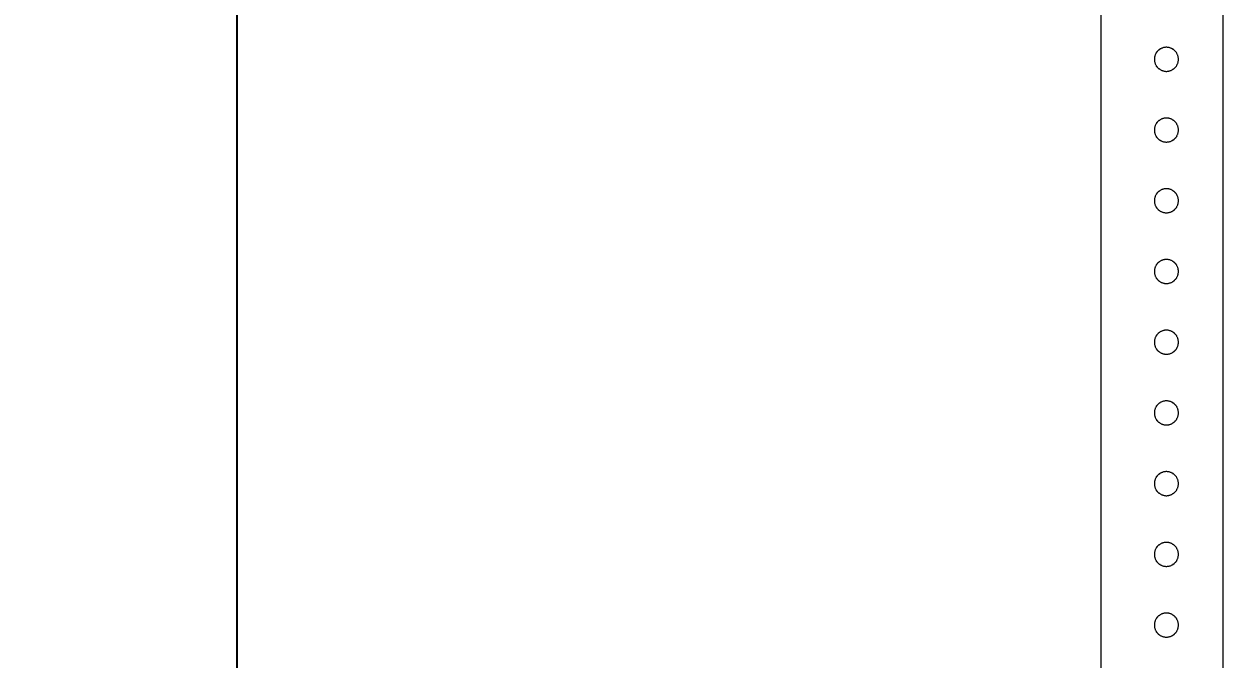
# Model space of a CAD drawing. Header units: millimetres. Extents: x -999 to 4635, y -962 to 3668.
# Drawn here: x -998.6 to -659.9, y 755.4 to 935 of the extents above; entities that cross this region are included whole.
import ezdxf

# ---------------------------------------------------------------- set-up
doc = ezdxf.new("R2010")
doc.units = ezdxf.units.MM
doc.layers.add('GORUNEN', color=7, linetype='Continuous', lineweight=9)
doc.layers.add('OLCU', color=4, linetype='Continuous', lineweight=9)
doc.styles.add('PI3D', font='arial.ttf')
doc.dimstyles.new('PF_MM', dxfattribs={"dimtxt": 40, "dimasz": 32, "dimexe": 24, "dimexo": 20, "dimgap": 14, "dimtad": 1, "dimdec": 1, "dimtxsty": 'PI3D', "dimcen": 2.5, "dimclrd": 4, "dimclre": 4, "dimclrt": 3, "dimazin": 3, "dimtfac": 1, "dimtmove": 0, "dimatfit": 3})

msp = doc.modelspace()

# ---------------------------------------------------------------- linework, layer by layer
at = {"layer": 'GORUNEN'}
for points in [[(-694.36, 2515), (-694.36, 330)], [(-659.86, 35), (-659.86, 2515)], [(-675.86, 928.4), (-676.02, 928.4), (-676.19, 928.38), (-676.35, 928.36), (-676.52, 928.33), (-676.68, 928.3), (-676.84, 928.25), (-677, 928.2), (-677.16, 928.14), (-677.31, 928.07), (-677.46, 928), (-677.6, 927.92), (-677.75, 927.83), (-677.88, 927.73), (-678.01, 927.63), (-678.14, 927.52), (-678.26, 927.4), (-678.38, 927.28), (-678.48, 927.16), (-678.59, 927.03), (-678.68, 926.89), (-678.77, 926.75), (-678.85, 926.6), (-678.93, 926.45), (-679, 926.3), (-679.06, 926.15), (-679.11, 925.99), (-679.15, 925.83), (-679.19, 925.66), (-679.22, 925.5), (-679.24, 925.33), (-679.25, 925.17), (-679.26, 925)], [(-672.46, 925), (-672.46, 925.17), (-672.47, 925.33), (-672.49, 925.5), (-672.52, 925.66), (-672.56, 925.83), (-672.6, 925.99), (-672.65, 926.15), (-672.71, 926.3), (-672.78, 926.45), (-672.86, 926.6), (-672.94, 926.75), (-673.03, 926.89), (-673.13, 927.03), (-673.23, 927.16), (-673.34, 927.28), (-673.45, 927.4), (-673.57, 927.52), (-673.7, 927.63), (-673.83, 927.73), (-673.97, 927.83), (-674.11, 927.92), (-674.25, 928), (-674.4, 928.07), (-674.55, 928.14), (-674.71, 928.2), (-674.87, 928.25), (-675.03, 928.3), (-675.19, 928.33), (-675.36, 928.36), (-675.52, 928.38), (-675.69, 928.4), (-675.86, 928.4)], [(-679.26, 925), (-679.25, 924.83), (-679.24, 924.67), (-679.22, 924.5), (-679.19, 924.34), (-679.15, 924.17), (-679.11, 924.01), (-679.06, 923.85), (-679, 923.7), (-678.93, 923.55), (-678.85, 923.4), (-678.77, 923.25), (-678.68, 923.11), (-678.59, 922.97), (-678.48, 922.84), (-678.38, 922.72), (-678.26, 922.6), (-678.14, 922.48), (-678.01, 922.37), (-677.88, 922.27), (-677.75, 922.17), (-677.6, 922.08), (-677.46, 922), (-677.31, 921.93), (-677.16, 921.86), (-677, 921.8), (-676.84, 921.75), (-676.68, 921.7), (-676.52, 921.67), (-676.35, 921.64), (-676.19, 921.62), (-676.02, 921.6), (-675.86, 921.6)], [(-678.76, 926.77), (-678.69, 926.88), (-678.61, 926.99), (-678.53, 927.1), (-678.44, 927.21), (-678.35, 927.31), (-678.26, 927.4), (-678.16, 927.5), (-678.06, 927.59), (-677.96, 927.67), (-677.85, 927.75), (-677.74, 927.83), (-677.63, 927.9)], [(-675.86, 921.6), (-675.69, 921.6), (-675.52, 921.62), (-675.36, 921.64), (-675.19, 921.67), (-675.03, 921.7), (-674.87, 921.75), (-674.71, 921.8), (-674.55, 921.86), (-674.4, 921.93), (-674.25, 922), (-674.11, 922.08), (-673.97, 922.17), (-673.83, 922.27), (-673.7, 922.37), (-673.57, 922.48), (-673.45, 922.6), (-673.34, 922.72), (-673.23, 922.84), (-673.13, 922.97), (-673.03, 923.11), (-672.94, 923.25), (-672.86, 923.4), (-672.78, 923.55), (-672.71, 923.7), (-672.65, 923.85), (-672.6, 924.01), (-672.56, 924.17), (-672.52, 924.34), (-672.49, 924.5), (-672.47, 924.67), (-672.46, 924.83), (-672.46, 925)], [(-674.09, 927.9), (-673.97, 927.83), (-673.86, 927.75), (-673.75, 927.67), (-673.65, 927.59), (-673.55, 927.5), (-673.45, 927.4), (-673.36, 927.31), (-673.27, 927.21), (-673.18, 927.1), (-673.1, 926.99), (-673.03, 926.88), (-672.95, 926.77)], [(-677.63, 922.1), (-677.74, 922.17), (-677.85, 922.25), (-677.96, 922.33), (-678.06, 922.41), (-678.16, 922.5), (-678.26, 922.6), (-678.35, 922.69), (-678.44, 922.79), (-678.53, 922.9), (-678.61, 923.01), (-678.69, 923.12), (-678.76, 923.23)], [(-672.95, 923.23), (-673.03, 923.12), (-673.1, 923.01), (-673.18, 922.9), (-673.27, 922.79), (-673.36, 922.69), (-673.45, 922.6), (-673.55, 922.5), (-673.65, 922.41), (-673.75, 922.33), (-673.86, 922.25), (-673.97, 922.17), (-674.09, 922.1)], [(-675.86, 908.4), (-676.02, 908.4), (-676.19, 908.38), (-676.35, 908.36), (-676.52, 908.33), (-676.68, 908.3), (-676.84, 908.25), (-677, 908.2), (-677.16, 908.14), (-677.31, 908.07), (-677.46, 908), (-677.6, 907.92), (-677.75, 907.83), (-677.88, 907.73), (-678.01, 907.63), (-678.14, 907.52), (-678.26, 907.4), (-678.38, 907.28), (-678.48, 907.16), (-678.59, 907.03), (-678.68, 906.89), (-678.77, 906.75), (-678.85, 906.6), (-678.93, 906.45), (-679, 906.3), (-679.06, 906.15), (-679.11, 905.99), (-679.15, 905.83), (-679.19, 905.66), (-679.22, 905.5), (-679.24, 905.33), (-679.25, 905.17), (-679.26, 905)], [(-678.76, 906.77), (-678.69, 906.88), (-678.61, 906.99), (-678.53, 907.1), (-678.44, 907.21), (-678.35, 907.31), (-678.26, 907.4), (-678.16, 907.5), (-678.06, 907.59), (-677.96, 907.67), (-677.85, 907.75), (-677.74, 907.83), (-677.63, 907.9)], [(-672.46, 905), (-672.46, 905.17), (-672.47, 905.33), (-672.49, 905.5), (-672.52, 905.66), (-672.56, 905.83), (-672.6, 905.99), (-672.65, 906.15), (-672.71, 906.3), (-672.78, 906.45), (-672.86, 906.6), (-672.94, 906.75), (-673.03, 906.89), (-673.13, 907.03), (-673.23, 907.16), (-673.34, 907.28), (-673.45, 907.4), (-673.57, 907.52), (-673.7, 907.63), (-673.83, 907.73), (-673.97, 907.83), (-674.11, 907.92), (-674.25, 908), (-674.4, 908.07), (-674.55, 908.14), (-674.71, 908.2), (-674.87, 908.25), (-675.03, 908.3), (-675.19, 908.33), (-675.36, 908.36), (-675.52, 908.38), (-675.69, 908.4), (-675.86, 908.4)], [(-674.09, 907.9), (-673.97, 907.83), (-673.86, 907.75), (-673.75, 907.67), (-673.65, 907.59), (-673.55, 907.5), (-673.45, 907.4), (-673.36, 907.31), (-673.27, 907.21), (-673.18, 907.1), (-673.1, 906.99), (-673.03, 906.88), (-672.95, 906.77)], [(-679.26, 905), (-679.25, 904.83), (-679.24, 904.67), (-679.22, 904.5), (-679.19, 904.34), (-679.15, 904.17), (-679.11, 904.01), (-679.06, 903.85), (-679, 903.7), (-678.93, 903.55), (-678.85, 903.4), (-678.77, 903.25), (-678.68, 903.11), (-678.59, 902.97), (-678.48, 902.84), (-678.38, 902.72), (-678.26, 902.6), (-678.14, 902.48), (-678.01, 902.37), (-677.88, 902.27), (-677.75, 902.17), (-677.6, 902.08), (-677.46, 902), (-677.31, 901.93), (-677.16, 901.86), (-677, 901.8), (-676.84, 901.75), (-676.68, 901.7), (-676.52, 901.67), (-676.35, 901.64), (-676.19, 901.62), (-676.02, 901.6), (-675.86, 901.6)], [(-675.86, 901.6), (-675.69, 901.6), (-675.52, 901.62), (-675.36, 901.64), (-675.19, 901.67), (-675.03, 901.7), (-674.87, 901.75), (-674.71, 901.8), (-674.55, 901.86), (-674.4, 901.93), (-674.25, 902), (-674.11, 902.08), (-673.97, 902.17), (-673.83, 902.27), (-673.7, 902.37), (-673.57, 902.48), (-673.45, 902.6), (-673.34, 902.72), (-673.23, 902.84), (-673.13, 902.97), (-673.03, 903.11), (-672.94, 903.25), (-672.86, 903.4), (-672.78, 903.55), (-672.71, 903.7), (-672.65, 903.85), (-672.6, 904.01), (-672.56, 904.17), (-672.52, 904.34), (-672.49, 904.5), (-672.47, 904.67), (-672.46, 904.83), (-672.46, 905)], [(-677.63, 902.1), (-677.74, 902.17), (-677.85, 902.25), (-677.96, 902.33), (-678.06, 902.41), (-678.16, 902.5), (-678.26, 902.6), (-678.35, 902.69), (-678.44, 902.79), (-678.53, 902.9), (-678.61, 903.01), (-678.69, 903.12), (-678.76, 903.23)], [(-672.95, 903.23), (-673.03, 903.12), (-673.1, 903.01), (-673.18, 902.9), (-673.27, 902.79), (-673.36, 902.69), (-673.45, 902.6), (-673.55, 902.5), (-673.65, 902.41), (-673.75, 902.33), (-673.86, 902.25), (-673.97, 902.17), (-674.09, 902.1)], [(-675.86, 888.4), (-676.02, 888.4), (-676.19, 888.38), (-676.35, 888.36), (-676.52, 888.33), (-676.68, 888.3), (-676.84, 888.25), (-677, 888.2), (-677.16, 888.14), (-677.31, 888.07), (-677.46, 888), (-677.6, 887.92), (-677.75, 887.83), (-677.88, 887.73), (-678.01, 887.63), (-678.14, 887.52), (-678.26, 887.4), (-678.38, 887.28), (-678.48, 887.16), (-678.59, 887.03), (-678.68, 886.89), (-678.77, 886.75), (-678.85, 886.6), (-678.93, 886.45), (-679, 886.3), (-679.06, 886.15), (-679.11, 885.99), (-679.15, 885.83), (-679.19, 885.66), (-679.22, 885.5), (-679.24, 885.33), (-679.25, 885.17), (-679.26, 885)], [(-678.76, 886.77), (-678.69, 886.88), (-678.61, 886.99), (-678.53, 887.1), (-678.44, 887.21), (-678.35, 887.31), (-678.26, 887.4), (-678.16, 887.5), (-678.06, 887.59), (-677.96, 887.67), (-677.85, 887.75), (-677.74, 887.83), (-677.63, 887.9)], [(-672.46, 885), (-672.46, 885.17), (-672.47, 885.33), (-672.49, 885.5), (-672.52, 885.66), (-672.56, 885.83), (-672.6, 885.99), (-672.65, 886.15), (-672.71, 886.3), (-672.78, 886.45), (-672.86, 886.6), (-672.94, 886.75), (-673.03, 886.89), (-673.13, 887.03), (-673.23, 887.16), (-673.34, 887.28), (-673.45, 887.4), (-673.57, 887.52), (-673.7, 887.63), (-673.83, 887.73), (-673.97, 887.83), (-674.11, 887.92), (-674.25, 888), (-674.4, 888.07), (-674.55, 888.14), (-674.71, 888.2), (-674.87, 888.25), (-675.03, 888.3), (-675.19, 888.33), (-675.36, 888.36), (-675.52, 888.38), (-675.69, 888.4), (-675.86, 888.4)], [(-674.09, 887.9), (-673.97, 887.83), (-673.86, 887.75), (-673.75, 887.67), (-673.65, 887.59), (-673.55, 887.5), (-673.45, 887.4), (-673.36, 887.31), (-673.27, 887.21), (-673.18, 887.1), (-673.1, 886.99), (-673.03, 886.88), (-672.95, 886.77)], [(-679.26, 885), (-679.25, 884.83), (-679.24, 884.67), (-679.22, 884.5), (-679.19, 884.34), (-679.15, 884.17), (-679.11, 884.01), (-679.06, 883.85), (-679, 883.7), (-678.93, 883.55), (-678.85, 883.4), (-678.77, 883.25), (-678.68, 883.11), (-678.59, 882.97), (-678.48, 882.84), (-678.38, 882.72), (-678.26, 882.6), (-678.14, 882.48), (-678.01, 882.37), (-677.88, 882.27), (-677.75, 882.17), (-677.6, 882.08), (-677.46, 882), (-677.31, 881.93), (-677.16, 881.86), (-677, 881.8), (-676.84, 881.75), (-676.68, 881.7), (-676.52, 881.67), (-676.35, 881.64), (-676.19, 881.62), (-676.02, 881.6), (-675.86, 881.6)], [(-675.86, 881.6), (-675.69, 881.6), (-675.52, 881.62), (-675.36, 881.64), (-675.19, 881.67), (-675.03, 881.7), (-674.87, 881.75), (-674.71, 881.8), (-674.55, 881.86), (-674.4, 881.93), (-674.25, 882), (-674.11, 882.08), (-673.97, 882.17), (-673.83, 882.27), (-673.7, 882.37), (-673.57, 882.48), (-673.45, 882.6), (-673.34, 882.72), (-673.23, 882.84), (-673.13, 882.97), (-673.03, 883.11), (-672.94, 883.25), (-672.86, 883.4), (-672.78, 883.55), (-672.71, 883.7), (-672.65, 883.85), (-672.6, 884.01), (-672.56, 884.17), (-672.52, 884.34), (-672.49, 884.5), (-672.47, 884.67), (-672.46, 884.83), (-672.46, 885)], [(-677.63, 882.1), (-677.74, 882.17), (-677.85, 882.25), (-677.96, 882.33), (-678.06, 882.41), (-678.16, 882.5), (-678.26, 882.6), (-678.35, 882.69), (-678.44, 882.79), (-678.53, 882.9), (-678.61, 883.01), (-678.69, 883.12), (-678.76, 883.23)], [(-672.95, 883.23), (-673.03, 883.12), (-673.1, 883.01), (-673.18, 882.9), (-673.27, 882.79), (-673.36, 882.69), (-673.45, 882.6), (-673.55, 882.5), (-673.65, 882.41), (-673.75, 882.33), (-673.86, 882.25), (-673.97, 882.17), (-674.09, 882.1)], [(-675.86, 868.4), (-676.02, 868.4), (-676.19, 868.38), (-676.35, 868.36), (-676.52, 868.33), (-676.68, 868.3), (-676.84, 868.25), (-677, 868.2), (-677.16, 868.14), (-677.31, 868.07), (-677.46, 868), (-677.6, 867.92), (-677.75, 867.83), (-677.88, 867.73), (-678.01, 867.63), (-678.14, 867.52), (-678.26, 867.4), (-678.38, 867.28), (-678.48, 867.16), (-678.59, 867.03), (-678.68, 866.89), (-678.77, 866.75), (-678.85, 866.6), (-678.93, 866.45), (-679, 866.3), (-679.06, 866.15), (-679.11, 865.99), (-679.15, 865.83), (-679.19, 865.66), (-679.22, 865.5), (-679.24, 865.33), (-679.25, 865.17), (-679.26, 865)], [(-678.76, 866.77), (-678.69, 866.88), (-678.61, 866.99), (-678.53, 867.1), (-678.44, 867.21), (-678.35, 867.31), (-678.26, 867.4), (-678.16, 867.5), (-678.06, 867.59), (-677.96, 867.67), (-677.85, 867.75), (-677.74, 867.83), (-677.63, 867.9)], [(-672.46, 865), (-672.46, 865.17), (-672.47, 865.33), (-672.49, 865.5), (-672.52, 865.66), (-672.56, 865.83), (-672.6, 865.99), (-672.65, 866.15), (-672.71, 866.3), (-672.78, 866.45), (-672.86, 866.6), (-672.94, 866.75), (-673.03, 866.89), (-673.13, 867.03), (-673.23, 867.16), (-673.34, 867.28), (-673.45, 867.4), (-673.57, 867.52), (-673.7, 867.63), (-673.83, 867.73), (-673.97, 867.83), (-674.11, 867.92), (-674.25, 868), (-674.4, 868.07), (-674.55, 868.14), (-674.71, 868.2), (-674.87, 868.25), (-675.03, 868.3), (-675.19, 868.33), (-675.36, 868.36), (-675.52, 868.38), (-675.69, 868.4), (-675.86, 868.4)], [(-674.09, 867.9), (-673.97, 867.83), (-673.86, 867.75), (-673.75, 867.67), (-673.65, 867.59), (-673.55, 867.5), (-673.45, 867.4), (-673.36, 867.31), (-673.27, 867.21), (-673.18, 867.1), (-673.1, 866.99), (-673.03, 866.88), (-672.95, 866.77)], [(-679.26, 865), (-679.25, 864.83), (-679.24, 864.67), (-679.22, 864.5), (-679.19, 864.34), (-679.15, 864.17), (-679.11, 864.01), (-679.06, 863.85), (-679, 863.7), (-678.93, 863.55), (-678.85, 863.4), (-678.77, 863.25), (-678.68, 863.11), (-678.59, 862.97), (-678.48, 862.84), (-678.38, 862.72), (-678.26, 862.6), (-678.14, 862.48), (-678.01, 862.37), (-677.88, 862.27), (-677.75, 862.17), (-677.6, 862.08), (-677.46, 862), (-677.31, 861.93), (-677.16, 861.86), (-677, 861.8), (-676.84, 861.75), (-676.68, 861.7), (-676.52, 861.67), (-676.35, 861.64), (-676.19, 861.62), (-676.02, 861.6), (-675.86, 861.6)], [(-675.86, 861.6), (-675.69, 861.6), (-675.52, 861.62), (-675.36, 861.64), (-675.19, 861.67), (-675.03, 861.7), (-674.87, 861.75), (-674.71, 861.8), (-674.55, 861.86), (-674.4, 861.93), (-674.25, 862), (-674.11, 862.08), (-673.97, 862.17), (-673.83, 862.27), (-673.7, 862.37), (-673.57, 862.48), (-673.45, 862.6), (-673.34, 862.72), (-673.23, 862.84), (-673.13, 862.97), (-673.03, 863.11), (-672.94, 863.25), (-672.86, 863.4), (-672.78, 863.55), (-672.71, 863.7), (-672.65, 863.85), (-672.6, 864.01), (-672.56, 864.17), (-672.52, 864.34), (-672.49, 864.5), (-672.47, 864.67), (-672.46, 864.83), (-672.46, 865)], [(-677.63, 862.1), (-677.74, 862.17), (-677.85, 862.25), (-677.96, 862.33), (-678.06, 862.41), (-678.16, 862.5), (-678.26, 862.6), (-678.35, 862.69), (-678.44, 862.79), (-678.53, 862.9), (-678.61, 863.01), (-678.69, 863.12), (-678.76, 863.23)], [(-672.95, 863.23), (-673.03, 863.12), (-673.1, 863.01), (-673.18, 862.9), (-673.27, 862.79), (-673.36, 862.69), (-673.45, 862.6), (-673.55, 862.5), (-673.65, 862.41), (-673.75, 862.33), (-673.86, 862.25), (-673.97, 862.17), (-674.09, 862.1)], [(-675.86, 848.4), (-676.02, 848.4), (-676.19, 848.38), (-676.35, 848.36), (-676.52, 848.33), (-676.68, 848.3), (-676.84, 848.25), (-677, 848.2), (-677.16, 848.14), (-677.31, 848.07), (-677.46, 848), (-677.6, 847.92), (-677.75, 847.83), (-677.88, 847.73), (-678.01, 847.63), (-678.14, 847.52), (-678.26, 847.4), (-678.38, 847.28), (-678.48, 847.16), (-678.59, 847.03), (-678.68, 846.89), (-678.77, 846.75), (-678.85, 846.6), (-678.93, 846.45), (-679, 846.3), (-679.06, 846.15), (-679.11, 845.99), (-679.15, 845.83), (-679.19, 845.66), (-679.22, 845.5), (-679.24, 845.33), (-679.25, 845.17), (-679.26, 845)], [(-678.76, 846.77), (-678.69, 846.88), (-678.61, 846.99), (-678.53, 847.1), (-678.44, 847.21), (-678.35, 847.31), (-678.26, 847.4), (-678.16, 847.5), (-678.06, 847.59), (-677.96, 847.67), (-677.85, 847.75), (-677.74, 847.83), (-677.63, 847.9)], [(-672.46, 845), (-672.46, 845.17), (-672.47, 845.33), (-672.49, 845.5), (-672.52, 845.66), (-672.56, 845.83), (-672.6, 845.99), (-672.65, 846.15), (-672.71, 846.3), (-672.78, 846.45), (-672.86, 846.6), (-672.94, 846.75), (-673.03, 846.89), (-673.13, 847.03), (-673.23, 847.16), (-673.34, 847.28), (-673.45, 847.4), (-673.57, 847.52), (-673.7, 847.63), (-673.83, 847.73), (-673.97, 847.83), (-674.11, 847.92), (-674.25, 848), (-674.4, 848.07), (-674.55, 848.14), (-674.71, 848.2), (-674.87, 848.25), (-675.03, 848.3), (-675.19, 848.33), (-675.36, 848.36), (-675.52, 848.38), (-675.69, 848.4), (-675.86, 848.4)], [(-674.09, 847.9), (-673.97, 847.83), (-673.86, 847.75), (-673.75, 847.67), (-673.65, 847.59), (-673.55, 847.5), (-673.45, 847.4), (-673.36, 847.31), (-673.27, 847.21), (-673.18, 847.1), (-673.1, 846.99), (-673.03, 846.88), (-672.95, 846.77)], [(-679.26, 845), (-679.25, 844.83), (-679.24, 844.67), (-679.22, 844.5), (-679.19, 844.34), (-679.15, 844.17), (-679.11, 844.01), (-679.06, 843.85), (-679, 843.7), (-678.93, 843.55), (-678.85, 843.4), (-678.77, 843.25), (-678.68, 843.11), (-678.59, 842.97), (-678.48, 842.84), (-678.38, 842.72), (-678.26, 842.6), (-678.14, 842.48), (-678.01, 842.37), (-677.88, 842.27), (-677.75, 842.17), (-677.6, 842.08), (-677.46, 842), (-677.31, 841.93), (-677.16, 841.86), (-677, 841.8), (-676.84, 841.75), (-676.68, 841.7), (-676.52, 841.67), (-676.35, 841.64), (-676.19, 841.62), (-676.02, 841.6), (-675.86, 841.6)], [(-675.86, 841.6), (-675.69, 841.6), (-675.52, 841.62), (-675.36, 841.64), (-675.19, 841.67), (-675.03, 841.7), (-674.87, 841.75), (-674.71, 841.8), (-674.55, 841.86), (-674.4, 841.93), (-674.25, 842), (-674.11, 842.08), (-673.97, 842.17), (-673.83, 842.27), (-673.7, 842.37), (-673.57, 842.48), (-673.45, 842.6), (-673.34, 842.72), (-673.23, 842.84), (-673.13, 842.97), (-673.03, 843.11), (-672.94, 843.25), (-672.86, 843.4), (-672.78, 843.55), (-672.71, 843.7), (-672.65, 843.85), (-672.6, 844.01), (-672.56, 844.17), (-672.52, 844.34), (-672.49, 844.5), (-672.47, 844.67), (-672.46, 844.83), (-672.46, 845)], [(-677.63, 842.1), (-677.74, 842.17), (-677.85, 842.25), (-677.96, 842.33), (-678.06, 842.41), (-678.16, 842.5), (-678.26, 842.6), (-678.35, 842.69), (-678.44, 842.79), (-678.53, 842.9), (-678.61, 843.01), (-678.69, 843.12), (-678.76, 843.23)], [(-672.95, 843.23), (-673.03, 843.12), (-673.1, 843.01), (-673.18, 842.9), (-673.27, 842.79), (-673.36, 842.69), (-673.45, 842.6), (-673.55, 842.5), (-673.65, 842.41), (-673.75, 842.33), (-673.86, 842.25), (-673.97, 842.17), (-674.09, 842.1)], [(-675.86, 828.4), (-676.02, 828.4), (-676.19, 828.38), (-676.35, 828.36), (-676.52, 828.33), (-676.68, 828.3), (-676.84, 828.25), (-677, 828.2), (-677.16, 828.14), (-677.31, 828.07), (-677.46, 828), (-677.6, 827.92), (-677.75, 827.83), (-677.88, 827.73), (-678.01, 827.63), (-678.14, 827.52), (-678.26, 827.4), (-678.38, 827.28), (-678.48, 827.16), (-678.59, 827.03), (-678.68, 826.89), (-678.77, 826.75), (-678.85, 826.6), (-678.93, 826.45), (-679, 826.3), (-679.06, 826.15), (-679.11, 825.99), (-679.15, 825.83), (-679.19, 825.66), (-679.22, 825.5), (-679.24, 825.33), (-679.25, 825.17), (-679.26, 825)], [(-678.76, 826.77), (-678.69, 826.88), (-678.61, 826.99), (-678.53, 827.1), (-678.44, 827.21), (-678.35, 827.31), (-678.26, 827.4), (-678.16, 827.5), (-678.06, 827.59), (-677.96, 827.67), (-677.85, 827.75), (-677.74, 827.83), (-677.63, 827.9)], [(-672.46, 825), (-672.46, 825.17), (-672.47, 825.33), (-672.49, 825.5), (-672.52, 825.66), (-672.56, 825.83), (-672.6, 825.99), (-672.65, 826.15), (-672.71, 826.3), (-672.78, 826.45), (-672.86, 826.6), (-672.94, 826.75), (-673.03, 826.89), (-673.13, 827.03), (-673.23, 827.16), (-673.34, 827.28), (-673.45, 827.4), (-673.57, 827.52), (-673.7, 827.63), (-673.83, 827.73), (-673.97, 827.83), (-674.11, 827.92), (-674.25, 828), (-674.4, 828.07), (-674.55, 828.14), (-674.71, 828.2), (-674.87, 828.25), (-675.03, 828.3), (-675.19, 828.33), (-675.36, 828.36), (-675.52, 828.38), (-675.69, 828.4), (-675.86, 828.4)], [(-674.09, 827.9), (-673.97, 827.83), (-673.86, 827.75), (-673.75, 827.67), (-673.65, 827.59), (-673.55, 827.5), (-673.45, 827.4), (-673.36, 827.31), (-673.27, 827.21), (-673.18, 827.1), (-673.1, 826.99), (-673.03, 826.88), (-672.95, 826.77)], [(-679.26, 825), (-679.25, 824.83), (-679.24, 824.67), (-679.22, 824.5), (-679.19, 824.34), (-679.15, 824.17), (-679.11, 824.01), (-679.06, 823.85), (-679, 823.7), (-678.93, 823.55), (-678.85, 823.4), (-678.77, 823.25), (-678.68, 823.11), (-678.59, 822.97), (-678.48, 822.84), (-678.38, 822.72), (-678.26, 822.6), (-678.14, 822.48), (-678.01, 822.37), (-677.88, 822.27), (-677.75, 822.17), (-677.6, 822.08), (-677.46, 822), (-677.31, 821.93), (-677.16, 821.86), (-677, 821.8), (-676.84, 821.75), (-676.68, 821.7), (-676.52, 821.67), (-676.35, 821.64), (-676.19, 821.62), (-676.02, 821.6), (-675.86, 821.6)], [(-677.63, 822.1), (-677.74, 822.17), (-677.85, 822.25), (-677.96, 822.33), (-678.06, 822.41), (-678.16, 822.5), (-678.26, 822.6), (-678.35, 822.69), (-678.44, 822.79), (-678.53, 822.9), (-678.61, 823.01), (-678.69, 823.12), (-678.76, 823.23)], [(-675.86, 821.6), (-675.69, 821.6), (-675.52, 821.62), (-675.36, 821.64), (-675.19, 821.67), (-675.03, 821.7), (-674.87, 821.75), (-674.71, 821.8), (-674.55, 821.86), (-674.4, 821.93), (-674.25, 822), (-674.11, 822.08), (-673.97, 822.17), (-673.83, 822.27), (-673.7, 822.37), (-673.57, 822.48), (-673.45, 822.6), (-673.34, 822.72), (-673.23, 822.84), (-673.13, 822.97), (-673.03, 823.11), (-672.94, 823.25), (-672.86, 823.4), (-672.78, 823.55), (-672.71, 823.7), (-672.65, 823.85), (-672.6, 824.01), (-672.56, 824.17), (-672.52, 824.34), (-672.49, 824.5), (-672.47, 824.67), (-672.46, 824.83), (-672.46, 825)], [(-672.95, 823.23), (-673.03, 823.12), (-673.1, 823.01), (-673.18, 822.9), (-673.27, 822.79), (-673.36, 822.69), (-673.45, 822.6), (-673.55, 822.5), (-673.65, 822.41), (-673.75, 822.33), (-673.86, 822.25), (-673.97, 822.17), (-674.09, 822.1)], [(-675.86, 808.4), (-676.02, 808.4), (-676.19, 808.38), (-676.35, 808.36), (-676.52, 808.33), (-676.68, 808.3), (-676.84, 808.25), (-677, 808.2), (-677.16, 808.14), (-677.31, 808.07), (-677.46, 808), (-677.6, 807.92), (-677.75, 807.83), (-677.88, 807.73), (-678.01, 807.63), (-678.14, 807.52), (-678.26, 807.4), (-678.38, 807.28), (-678.48, 807.16), (-678.59, 807.03), (-678.68, 806.89), (-678.77, 806.75), (-678.85, 806.6), (-678.93, 806.45), (-679, 806.3), (-679.06, 806.15), (-679.11, 805.99), (-679.15, 805.83), (-679.19, 805.66), (-679.22, 805.5), (-679.24, 805.33), (-679.25, 805.17), (-679.26, 805)], [(-678.76, 806.77), (-678.69, 806.88), (-678.61, 806.99), (-678.53, 807.1), (-678.44, 807.21), (-678.35, 807.31), (-678.26, 807.4), (-678.16, 807.5), (-678.06, 807.59), (-677.96, 807.67), (-677.85, 807.75), (-677.74, 807.83), (-677.63, 807.9)], [(-672.46, 805), (-672.46, 805.17), (-672.47, 805.33), (-672.49, 805.5), (-672.52, 805.66), (-672.56, 805.83), (-672.6, 805.99), (-672.65, 806.15), (-672.71, 806.3), (-672.78, 806.45), (-672.86, 806.6), (-672.94, 806.75), (-673.03, 806.89), (-673.13, 807.03), (-673.23, 807.16), (-673.34, 807.28), (-673.45, 807.4), (-673.57, 807.52), (-673.7, 807.63), (-673.83, 807.73), (-673.97, 807.83), (-674.11, 807.92), (-674.25, 808), (-674.4, 808.07), (-674.55, 808.14), (-674.71, 808.2), (-674.87, 808.25), (-675.03, 808.3), (-675.19, 808.33), (-675.36, 808.36), (-675.52, 808.38), (-675.69, 808.4), (-675.86, 808.4)], [(-674.09, 807.9), (-673.97, 807.83), (-673.86, 807.75), (-673.75, 807.67), (-673.65, 807.59), (-673.55, 807.5), (-673.45, 807.4), (-673.36, 807.31), (-673.27, 807.21), (-673.18, 807.1), (-673.1, 806.99), (-673.03, 806.88), (-672.95, 806.77)], [(-679.26, 805), (-679.25, 804.83), (-679.24, 804.67), (-679.22, 804.5), (-679.19, 804.34), (-679.15, 804.17), (-679.11, 804.01), (-679.06, 803.85), (-679, 803.7), (-678.93, 803.55), (-678.85, 803.4), (-678.77, 803.25), (-678.68, 803.11), (-678.59, 802.97), (-678.48, 802.84), (-678.38, 802.72), (-678.26, 802.6), (-678.14, 802.48), (-678.01, 802.37), (-677.88, 802.27), (-677.75, 802.17), (-677.6, 802.08), (-677.46, 802), (-677.31, 801.93), (-677.16, 801.86), (-677, 801.8), (-676.84, 801.75), (-676.68, 801.7), (-676.52, 801.67), (-676.35, 801.64), (-676.19, 801.62), (-676.02, 801.6), (-675.86, 801.6)], [(-677.63, 802.1), (-677.74, 802.17), (-677.85, 802.25), (-677.96, 802.33), (-678.06, 802.41), (-678.16, 802.5), (-678.26, 802.6), (-678.35, 802.69), (-678.44, 802.79), (-678.53, 802.9), (-678.61, 803.01), (-678.69, 803.12), (-678.76, 803.23)], [(-675.86, 801.6), (-675.69, 801.6), (-675.52, 801.62), (-675.36, 801.64), (-675.19, 801.67), (-675.03, 801.7), (-674.87, 801.75), (-674.71, 801.8), (-674.55, 801.86), (-674.4, 801.93), (-674.25, 802), (-674.11, 802.08), (-673.97, 802.17), (-673.83, 802.27), (-673.7, 802.37), (-673.57, 802.48), (-673.45, 802.6), (-673.34, 802.72), (-673.23, 802.84), (-673.13, 802.97), (-673.03, 803.11), (-672.94, 803.25), (-672.86, 803.4), (-672.78, 803.55), (-672.71, 803.7), (-672.65, 803.85), (-672.6, 804.01), (-672.56, 804.17), (-672.52, 804.34), (-672.49, 804.5), (-672.47, 804.67), (-672.46, 804.83), (-672.46, 805)], [(-672.95, 803.23), (-673.03, 803.12), (-673.1, 803.01), (-673.18, 802.9), (-673.27, 802.79), (-673.36, 802.69), (-673.45, 802.6), (-673.55, 802.5), (-673.65, 802.41), (-673.75, 802.33), (-673.86, 802.25), (-673.97, 802.17), (-674.09, 802.1)], [(-675.86, 788.4), (-676.02, 788.4), (-676.19, 788.38), (-676.35, 788.36), (-676.52, 788.33), (-676.68, 788.3), (-676.84, 788.25), (-677, 788.2), (-677.16, 788.14), (-677.31, 788.07), (-677.46, 788), (-677.6, 787.92), (-677.75, 787.83), (-677.88, 787.73), (-678.01, 787.63), (-678.14, 787.52), (-678.26, 787.4), (-678.38, 787.28), (-678.48, 787.16), (-678.59, 787.03), (-678.68, 786.89), (-678.77, 786.75), (-678.85, 786.6), (-678.93, 786.45), (-679, 786.3), (-679.06, 786.15), (-679.11, 785.99), (-679.15, 785.83), (-679.19, 785.66), (-679.22, 785.5), (-679.24, 785.33), (-679.25, 785.17), (-679.26, 785)], [(-678.76, 786.77), (-678.69, 786.88), (-678.61, 786.99), (-678.53, 787.1), (-678.44, 787.21), (-678.35, 787.31), (-678.26, 787.4), (-678.16, 787.5), (-678.06, 787.59), (-677.96, 787.67), (-677.85, 787.75), (-677.74, 787.83), (-677.63, 787.9)], [(-672.46, 785), (-672.46, 785.17), (-672.47, 785.33), (-672.49, 785.5), (-672.52, 785.66), (-672.56, 785.83), (-672.6, 785.99), (-672.65, 786.15), (-672.71, 786.3), (-672.78, 786.45), (-672.86, 786.6), (-672.94, 786.75), (-673.03, 786.89), (-673.13, 787.03), (-673.23, 787.16), (-673.34, 787.28), (-673.45, 787.4), (-673.57, 787.52), (-673.7, 787.63), (-673.83, 787.73), (-673.97, 787.83), (-674.11, 787.92), (-674.25, 788), (-674.4, 788.07), (-674.55, 788.14), (-674.71, 788.2), (-674.87, 788.25), (-675.03, 788.3), (-675.19, 788.33), (-675.36, 788.36), (-675.52, 788.38), (-675.69, 788.4), (-675.86, 788.4)], [(-674.09, 787.9), (-673.97, 787.83), (-673.86, 787.75), (-673.75, 787.67), (-673.65, 787.59), (-673.55, 787.5), (-673.45, 787.4), (-673.36, 787.31), (-673.27, 787.21), (-673.18, 787.1), (-673.1, 786.99), (-673.03, 786.88), (-672.95, 786.77)], [(-679.26, 785), (-679.25, 784.83), (-679.24, 784.67), (-679.22, 784.5), (-679.19, 784.34), (-679.15, 784.17), (-679.11, 784.01), (-679.06, 783.85), (-679, 783.7), (-678.93, 783.55), (-678.85, 783.4), (-678.77, 783.25), (-678.68, 783.11), (-678.59, 782.97), (-678.48, 782.84), (-678.38, 782.72), (-678.26, 782.6), (-678.14, 782.48), (-678.01, 782.37), (-677.88, 782.27), (-677.75, 782.17), (-677.6, 782.08), (-677.46, 782), (-677.31, 781.93), (-677.16, 781.86), (-677, 781.8), (-676.84, 781.75), (-676.68, 781.7), (-676.52, 781.67), (-676.35, 781.64), (-676.19, 781.62), (-676.02, 781.6), (-675.86, 781.6)], [(-677.63, 782.1), (-677.74, 782.17), (-677.85, 782.25), (-677.96, 782.33), (-678.06, 782.41), (-678.16, 782.5), (-678.26, 782.6), (-678.35, 782.69), (-678.44, 782.79), (-678.53, 782.9), (-678.61, 783.01), (-678.69, 783.12), (-678.76, 783.23)], [(-675.86, 781.6), (-675.69, 781.6), (-675.52, 781.62), (-675.36, 781.64), (-675.19, 781.67), (-675.03, 781.7), (-674.87, 781.75), (-674.71, 781.8), (-674.55, 781.86), (-674.4, 781.93), (-674.25, 782), (-674.11, 782.08), (-673.97, 782.17), (-673.83, 782.27), (-673.7, 782.37), (-673.57, 782.48), (-673.45, 782.6), (-673.34, 782.72), (-673.23, 782.84), (-673.13, 782.97), (-673.03, 783.11), (-672.94, 783.25), (-672.86, 783.4), (-672.78, 783.55), (-672.71, 783.7), (-672.65, 783.85), (-672.6, 784.01), (-672.56, 784.17), (-672.52, 784.34), (-672.49, 784.5), (-672.47, 784.67), (-672.46, 784.83), (-672.46, 785)], [(-672.95, 783.23), (-673.03, 783.12), (-673.1, 783.01), (-673.18, 782.9), (-673.27, 782.79), (-673.36, 782.69), (-673.45, 782.6), (-673.55, 782.5), (-673.65, 782.41), (-673.75, 782.33), (-673.86, 782.25), (-673.97, 782.17), (-674.09, 782.1)], [(-675.86, 768.4), (-676.02, 768.4), (-676.19, 768.38), (-676.35, 768.36), (-676.52, 768.33), (-676.68, 768.3), (-676.84, 768.25), (-677, 768.2), (-677.16, 768.14), (-677.31, 768.07), (-677.46, 768), (-677.6, 767.92), (-677.75, 767.83), (-677.88, 767.73), (-678.01, 767.63), (-678.14, 767.52), (-678.26, 767.4), (-678.38, 767.28), (-678.48, 767.16), (-678.59, 767.03), (-678.68, 766.89), (-678.77, 766.75), (-678.85, 766.6), (-678.93, 766.45), (-679, 766.3), (-679.06, 766.15), (-679.11, 765.99), (-679.15, 765.83), (-679.19, 765.66), (-679.22, 765.5), (-679.24, 765.33), (-679.25, 765.17), (-679.26, 765)], [(-678.76, 766.77), (-678.69, 766.88), (-678.61, 766.99), (-678.53, 767.1), (-678.44, 767.21), (-678.35, 767.31), (-678.26, 767.4), (-678.16, 767.5), (-678.06, 767.59), (-677.96, 767.67), (-677.85, 767.75), (-677.74, 767.83), (-677.63, 767.9)], [(-672.46, 765), (-672.46, 765.17), (-672.47, 765.33), (-672.49, 765.5), (-672.52, 765.66), (-672.56, 765.83), (-672.6, 765.99), (-672.65, 766.15), (-672.71, 766.3), (-672.78, 766.45), (-672.86, 766.6), (-672.94, 766.75), (-673.03, 766.89), (-673.13, 767.03), (-673.23, 767.16), (-673.34, 767.28), (-673.45, 767.4), (-673.57, 767.52), (-673.7, 767.63), (-673.83, 767.73), (-673.97, 767.83), (-674.11, 767.92), (-674.25, 768), (-674.4, 768.07), (-674.55, 768.14), (-674.71, 768.2), (-674.87, 768.25), (-675.03, 768.3), (-675.19, 768.33), (-675.36, 768.36), (-675.52, 768.38), (-675.69, 768.4), (-675.86, 768.4)], [(-674.09, 767.9), (-673.97, 767.83), (-673.86, 767.75), (-673.75, 767.67), (-673.65, 767.59), (-673.55, 767.5), (-673.45, 767.4), (-673.36, 767.31), (-673.27, 767.21), (-673.18, 767.1), (-673.1, 766.99), (-673.03, 766.88), (-672.95, 766.77)], [(-679.26, 765), (-679.25, 764.83), (-679.24, 764.67), (-679.22, 764.5), (-679.19, 764.34), (-679.15, 764.17), (-679.11, 764.01), (-679.06, 763.85), (-679, 763.7), (-678.93, 763.55), (-678.85, 763.4), (-678.77, 763.25), (-678.68, 763.11), (-678.59, 762.97), (-678.48, 762.84), (-678.38, 762.72), (-678.26, 762.6), (-678.14, 762.48), (-678.01, 762.37), (-677.88, 762.27), (-677.75, 762.17), (-677.6, 762.08), (-677.46, 762), (-677.31, 761.93), (-677.16, 761.86), (-677, 761.8), (-676.84, 761.75), (-676.68, 761.7), (-676.52, 761.67), (-676.35, 761.64), (-676.19, 761.62), (-676.02, 761.6), (-675.86, 761.6)], [(-677.63, 762.1), (-677.74, 762.17), (-677.85, 762.25), (-677.96, 762.33), (-678.06, 762.41), (-678.16, 762.5), (-678.26, 762.6), (-678.35, 762.69), (-678.44, 762.79), (-678.53, 762.9), (-678.61, 763.01), (-678.69, 763.12), (-678.76, 763.23)], [(-675.86, 761.6), (-675.69, 761.6), (-675.52, 761.62), (-675.36, 761.64), (-675.19, 761.67), (-675.03, 761.7), (-674.87, 761.75), (-674.71, 761.8), (-674.55, 761.86), (-674.4, 761.93), (-674.25, 762), (-674.11, 762.08), (-673.97, 762.17), (-673.83, 762.27), (-673.7, 762.37), (-673.57, 762.48), (-673.45, 762.6), (-673.34, 762.72), (-673.23, 762.84), (-673.13, 762.97), (-673.03, 763.11), (-672.94, 763.25), (-672.86, 763.4), (-672.78, 763.55), (-672.71, 763.7), (-672.65, 763.85), (-672.6, 764.01), (-672.56, 764.17), (-672.52, 764.34), (-672.49, 764.5), (-672.47, 764.67), (-672.46, 764.83), (-672.46, 765)], [(-672.95, 763.23), (-673.03, 763.12), (-673.1, 763.01), (-673.18, 762.9), (-673.27, 762.79), (-673.36, 762.69), (-673.45, 762.6), (-673.55, 762.5), (-673.65, 762.41), (-673.75, 762.33), (-673.86, 762.25), (-673.97, 762.17), (-674.09, 762.1)]]:
    msp.add_lwpolyline(points, dxfattribs=at)

# ---------------------------------------------------------------- dimensions: what is measured, and where the dimension line sits
at = {"layer": 'OLCU'}
msp.add_linear_dim(base=(-938.34, 0), p1=(-778.34, 0), p2=(-778.34, 3067.12), angle=90, dimstyle='PF_MM', dxfattribs=at).render()

doc.saveas('drawing.dxf')
